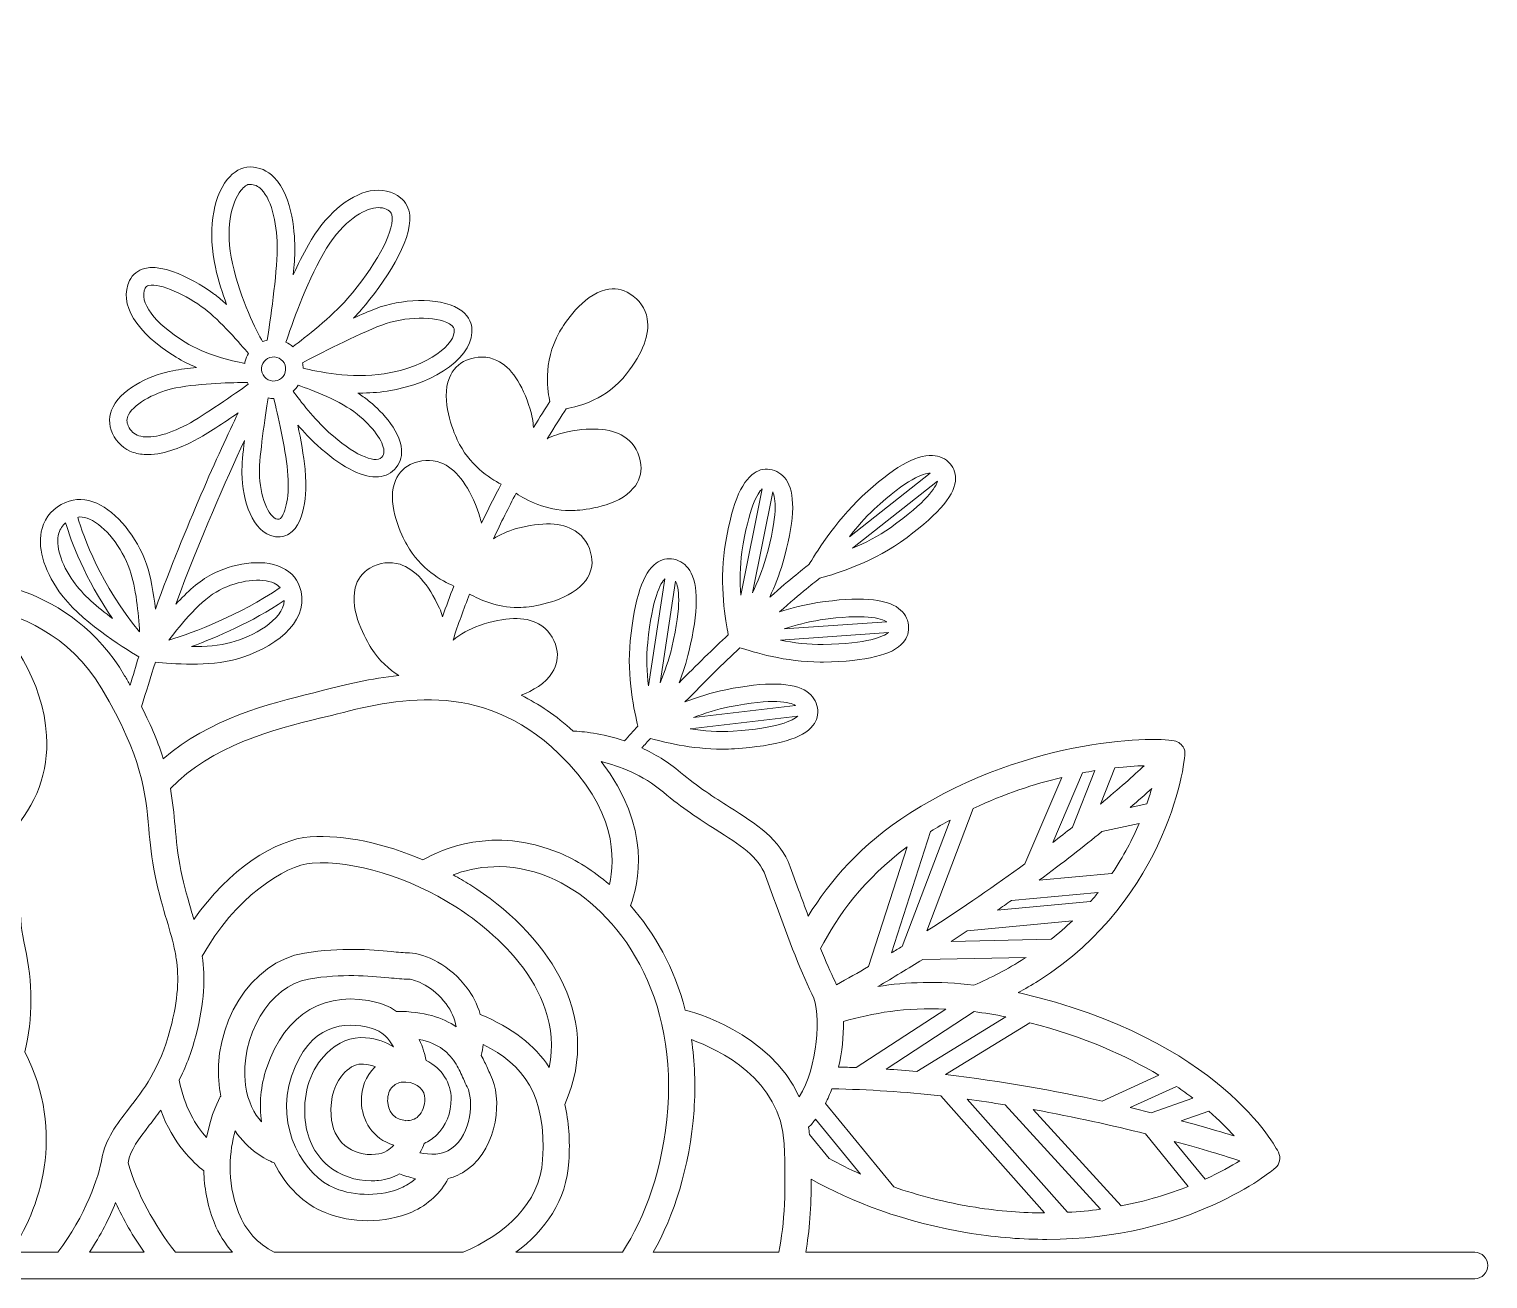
# Model space of a CAD drawing. Extents: x 11 to 289, y -262 to -38.
# Drawn here: x 170.8 to 288.5, y -139.3 to -38.4 of the extents above; entities that cross this region are included whole.
import ezdxf

# ---------------------------------------------------------------- set-up
doc = ezdxf.new("R2010")
doc.units = 0
doc.header["$MEASUREMENT"] = 0
doc.layers.add('Layer 1', color=7, linetype='Continuous', lineweight=0)

# ---------------------------------------------------------------- blocks, each defined once
blk = doc.blocks.new('Block_1')
at = {"layer": 'Layer 1'}
for points, knots in [([(287.47, -137.11), (287.47, -137.11), (233.49, -137.11), (233.49, -137.11), (233.79, -135.4), (233.94, -133.46), (233.94, -131.21), (237.15, -133.02), (241.39, -134.7), (246.84, -135.58), (249.01, -135.93), (251.04, -136.07), (252.95, -136.07), (264.46, -136.07), (271.06, -130.59), (271.38, -130.32), (271.76, -130), (271.87, -129.47), (271.65, -129.04), (271.46, -128.66), (266.93, -119.93), (250.75, -116.17), (250.71, -116.16), (250.68, -116.16), (250.64, -116.15), (251.18, -115.85), (251.73, -115.55), (252.27, -115.2), (262.85, -108.5), (264.27, -97.15), (264.07, -96.55), (263.96, -96.24), (263.68, -95.98), (263.37, -95.87), (262.19, -95.45), (251.64, -95.46), (241.88, -101.68), (237.97, -104.18), (235.4, -107.18), (233.69, -109.98), (233.43, -109.26), (233.17, -108.55), (232.91, -107.85), (232.91, -107.85), (232.23, -105.99), (232.23, -105.99), (231.41, -103.76), (229.52, -102.56), (227.33, -101.18), (226.12, -100.41), (224.75, -99.54), (223.38, -98.38), (222.35, -97.51), (221.29, -96.88), (220.26, -96.41), (220.49, -96.15), (220.72, -95.89), (220.95, -95.64), (221.89, -95.91), (224.27, -96.51), (226.76, -96.51), (227.09, -96.51), (227.41, -96.5), (227.74, -96.48), (231.2, -96.24), (233.28, -95.62), (234.07, -94.6), (234.4, -94.18), (234.53, -93.69), (234.44, -93.17), (234.34, -92.64), (234.05, -92.18), (233.58, -91.86), (232.46, -91.1), (230.32, -91.05), (227.03, -91.71), (225.89, -91.94), (224.75, -92.31), (223.74, -92.7), (225.35, -91.04), (226.84, -89.58), (228.18, -88.32), (229.21, -88.67), (231.93, -89.48), (234.65, -89.48), (234.75, -89.48), (234.84, -89.48), (234.93, -89.48), (238.41, -89.41), (240.51, -88.89), (241.35, -87.91), (241.7, -87.5), (241.85, -87.02), (241.78, -86.5), (241.72, -85.96), (241.44, -85.49), (240.99, -85.15), (239.91, -84.34), (237.77, -84.18), (234.45, -84.68), (233.4, -84.84), (232.33, -85.13), (231.36, -85.43), (233.12, -83.89), (234.28, -82.97), (234.63, -82.71), (235.35, -82.52), (238.6, -81.6), (241.15, -79.79), (243.98, -77.77), (245.43, -76.17), (245.57, -74.88), (245.63, -74.35), (245.48, -73.86), (245.14, -73.47), (244.78, -73.06), (244.29, -72.83), (243.72, -72.81), (242.35, -72.71), (240.51, -73.82), (238.05, -76.1), (235.88, -78.11), (234.13, -80.97), (233.77, -81.59), (233.42, -81.85), (232.28, -82.75), (230.59, -84.23), (230.98, -83.37), (231.36, -82.43), (231.63, -81.48), (232.56, -78.25), (232.68, -76.11), (232.01, -74.93), (231.73, -74.44), (231.31, -74.11), (230.78, -73.97), (230.27, -73.84), (229.77, -73.92), (229.33, -74.22), (228.24, -74.93), (227.46, -76.95), (226.94, -80.38), (226.51, -83.21), (227.02, -86.21), (227.23, -87.27), (226.02, -88.41), (224.69, -89.7), (223.26, -91.15), (223.57, -90.35), (223.86, -89.49), (224.06, -88.64), (224.83, -85.37), (224.85, -83.22), (224.12, -82.08), (223.82, -81.6), (223.38, -81.29), (222.85, -81.18), (222.34, -81.07), (221.84, -81.18), (221.41, -81.5), (220.36, -82.26), (219.68, -84.31), (219.32, -87.77), (219.03, -90.62), (219.68, -93.6), (219.94, -94.65), (219.58, -95.03), (219.22, -95.43), (218.86, -95.84), (217.01, -95.22), (215.44, -95.07), (214.71, -95.05), (213.33, -93.79), (211.93, -92.86), (210.52, -92.16), (211.45, -91.79), (212.46, -91.21), (213.03, -90.33), (213.42, -89.73), (213.53, -89.05), (213.37, -88.37), (213.16, -87.48), (212.65, -86.8), (211.92, -86.39), (210.81, -85.78), (209.21, -85.83), (207.16, -86.52), (206.31, -86.81), (205.61, -87.23), (205.02, -87.7), (205.43, -86.43), (205.88, -85.19), (206.36, -83.99), (207.17, -84.46), (208.56, -85.07), (210.26, -85.07), (210.55, -85.07), (210.85, -85.05), (211.16, -85.01), (211.95, -84.91), (214.58, -84.45), (215.73, -82.89), (216.16, -82.31), (216.32, -81.64), (216.2, -80.96), (216.04, -80.06), (215.58, -79.34), (214.87, -78.89), (213.8, -78.21), (212.21, -78.15), (210.12, -78.71), (209.42, -78.91), (208.82, -79.2), (208.28, -79.53), (208.89, -78.22), (209.51, -76.99), (210.11, -75.86), (210.96, -76.43), (212.49, -77.25), (214.46, -77.25), (214.59, -77.25), (214.73, -77.24), (214.87, -77.24), (215.65, -77.19), (218.32, -76.93), (219.57, -75.45), (220.04, -74.91), (220.25, -74.25), (220.18, -73.56), (220.08, -72.64), (219.68, -71.9), (219, -71.4), (217.98, -70.65), (216.39, -70.47), (214.27, -70.89), (213.66, -71.01), (213.12, -71.22), (212.62, -71.45), (213.23, -70.45), (213.76, -69.63), (214.16, -69.03), (215.19, -68.86), (217.44, -68.26), (219.02, -66.22), (220.35, -64.52), (220.91, -63.02), (220.69, -61.77), (220.55, -60.94), (220.07, -60.25), (219.29, -59.75), (218.71, -59.38), (218.03, -59.27), (217.33, -59.44), (215.45, -59.89), (214.01, -62.15), (213.62, -62.84), (212.19, -65.3), (212.69, -67.85), (212.84, -68.45), (212.48, -69), (212.03, -69.71), (211.51, -70.56), (211.47, -70.07), (211.4, -69.58), (211.24, -69.07), (210.61, -67.01), (209.71, -65.69), (208.56, -65.14), (207.8, -64.78), (206.96, -64.77), (206.11, -65.12), (205.46, -65.39), (204.98, -65.88), (204.72, -66.55), (204.01, -68.35), (205.03, -70.83), (205.36, -71.54), (206.3, -73.56), (207.95, -74.64), (208.9, -75.13), (208.38, -76.11), (207.84, -77.17), (207.31, -78.28), (207.23, -77.9), (207.12, -77.51), (206.97, -77.12), (206.19, -75.1), (205.2, -73.85), (204.02, -73.39), (203.24, -73.09), (202.39, -73.14), (201.57, -73.54), (200.94, -73.85), (200.5, -74.38), (200.28, -75.06), (199.7, -76.91), (200.9, -79.31), (201.28, -80), (202.37, -81.97), (204.11, -82.92), (205.09, -83.34), (204.77, -84.15), (204.46, -84.97), (204.17, -85.82), (204.09, -85.59), (204.03, -85.36), (203.92, -85.13), (203.02, -83.17), (201.95, -81.98), (200.74, -81.59), (199.94, -81.34), (199.1, -81.44), (198.3, -81.9), (197.7, -82.25), (197.29, -82.8), (197.12, -83.5), (196.65, -85.38), (198, -87.69), (198.42, -88.36), (199.06, -89.36), (199.87, -90.07), (200.64, -90.57), (198.38, -90.79), (196.34, -91.3), (194.68, -91.72), (194.68, -91.72), (193.77, -91.95), (193.77, -91.95), (190.19, -92.84), (185.3, -94.06), (181.63, -97.29), (181.25, -96.07), (180.7, -94.7), (179.88, -93.08), (180.24, -91.88), (180.6, -90.68), (180.99, -89.49), (181.64, -89.55), (182.74, -89.64), (183.94, -89.64), (185.14, -89.64), (186.44, -89.55), (187.47, -89.26), (190.51, -88.4), (193.32, -86.37), (192.75, -83.77), (192.56, -82.9), (192.02, -82.23), (191.18, -81.84), (189.53, -81.06), (187.15, -81.57), (185.52, -82.41), (184.54, -82.92), (183.53, -83.84), (182.64, -84.8), (184.6, -79.51), (186.7, -74.77), (188.18, -71.6), (188.06, -72.61), (187.97, -73.58), (187.98, -74.22), (188, -76.46), (188.83, -79.02), (190.6, -79.35), (190.71, -79.37), (190.81, -79.38), (190.92, -79.38), (191.33, -79.38), (191.72, -79.22), (192.04, -78.93), (193.34, -77.74), (193.15, -74.78), (193.07, -73.9), (192.96, -72.82), (192.73, -71.53), (192.49, -70.36), (192.97, -70.91), (193.5, -71.48), (194.05, -71.98), (195.91, -73.67), (197.54, -74.54), (198.79, -74.54), (199.38, -74.54), (199.88, -74.34), (200.28, -73.94), (200.7, -73.51), (200.9, -72.97), (200.86, -72.35), (200.77, -70.66), (198.95, -69), (198.17, -68.36), (197.92, -68.16), (197.63, -67.96), (197.32, -67.77), (197.37, -67.77), (197.42, -67.77), (197.48, -67.77), (198.19, -67.77), (198.94, -67.73), (199.69, -67.61), (203.75, -67), (206.82, -64.69), (206.53, -62.47), (206.48, -62.04), (206.24, -61.43), (205.46, -60.96), (203.81, -59.98), (200.76, -60.19), (198.76, -60.96), (198.22, -61.17), (197.61, -61.44), (196.98, -61.72), (197.19, -61.51), (197.39, -61.29), (197.58, -61.08), (199.51, -58.86), (201.71, -55.53), (201.52, -53.44), (201.47, -52.84), (201.21, -52.34), (200.78, -52), (200.12, -51.47), (199.27, -51.28), (198.33, -51.46), (196.55, -51.81), (194.68, -53.43), (193.34, -55.81), (192.9, -56.58), (192.49, -57.41), (192.12, -58.22), (192.19, -57.47), (192.24, -56.76), (192.25, -56.2), (192.25, -55.23), (192.15, -51.94), (190.56, -50.34), (190.02, -49.8), (189.39, -49.55), (188.63, -49.52), (187.95, -49.53), (187.31, -49.88), (186.79, -50.54), (185.58, -52.07), (185.21, -54.84), (185.84, -57.62), (186.09, -58.72), (186.41, -59.72), (186.74, -60.62), (186.42, -60.33), (186.11, -60.06), (185.83, -59.85), (185.69, -59.74), (182.24, -57.19), (180.14, -57.71), (179.58, -57.85), (179.15, -58.19), (178.91, -58.69), (178, -60.57), (179.41, -62.88), (182.66, -64.87), (183.19, -65.19), (183.74, -65.47), (184.3, -65.7), (183.66, -65.77), (183.01, -65.85), (182.4, -65.97), (180.91, -66.24), (178.41, -67.25), (177.57, -68.88), (177.21, -69.57), (177.2, -70.31), (177.52, -71.02), (177.87, -71.77), (178.46, -72.31), (179.21, -72.56), (179.58, -72.68), (179.97, -72.73), (180.37, -72.73), (181.8, -72.73), (183.32, -72.05), (184.21, -71.57), (185.19, -71.04), (186.53, -70.16), (187.67, -69.37), (186.14, -72.57), (183.43, -78.49), (180.99, -85.2), (180.85, -83.95), (180.63, -82.6), (180.27, -81.57), (179.48, -79.34), (177.87, -77.37), (176.26, -76.66), (175.39, -76.28), (174.52, -76.25), (173.74, -76.59), (172.78, -77), (172.12, -77.73), (171.85, -78.69), (171.44, -80.13), (171.93, -81.95), (173.23, -83.8), (174.84, -86.08), (178.34, -88.28), (179.65, -89.05), (179.4, -89.81), (179.19, -90.58), (178.95, -91.35), (178.81, -91.09), (178.67, -90.84), (178.51, -90.58), (174.14, -83.14), (166.23, -82.66), (164.22, -82.66), (163.56, -82.02), (162.87, -81.33), (162.17, -80.62), (159.77, -78.19), (157.29, -75.69), (154.91, -74.82), (152.74, -74.03), (150.18, -75.27), (147.22, -76.77), (145.78, -76.23), (141.24, -74.78), (137.08, -75.93), (136.05, -76.22), (135.01, -76.47), (133.97, -76.72), (133.36, -76.87), (132.75, -77.02), (132.13, -77.18), (131.91, -76.66), (131.67, -76.12), (131.47, -75.62), (131.61, -75.19), (132.05, -74.27), (132.49, -73.35), (133.65, -70.95), (135.23, -67.67), (135.76, -64.76), (136.57, -60.31), (134.95, -52.92), (134.88, -52.6), (134.82, -52.33), (134.6, -52.12), (134.33, -52.06), (134.05, -52), (133.77, -52.11), (133.6, -52.33), (133.45, -52.55), (129.78, -57.56), (128.95, -63.65), (128.73, -65.24), (128.7, -66.82), (128.77, -68.29), (127.88, -65.62), (127.36, -63.76), (127.21, -63.19), (127.55, -62.07), (129.16, -56.45), (128.42, -51.34), (127.77, -46.9), (125.13, -42.17), (123.86, -39.9), (123.61, -39.46), (123.36, -39.01), (123.32, -38.91), (123.23, -38.61), (122.95, -38.4), (122.64, -38.4), (122.64, -38.4), (122.64, -38.4), (122.64, -38.4), (122.32, -38.4), (122.05, -38.61), (121.95, -38.91), (121.82, -39.32), (118.85, -49.04), (120.23, -54.81), (121.46, -59.97), (124.92, -62.9), (125.84, -63.6), (126.06, -64.42), (126.85, -67.24), (128.23, -71.11), (127.49, -69.94), (126.81, -68.92), (126.31, -68.31), (124.91, -66.57), (120.78, -64.22), (117.77, -62.51), (116.61, -61.85), (115.61, -61.28), (115.29, -61.03), (114.86, -60.7), (114.39, -60.82), (114.14, -61.1), (113.03, -62.42), (118.56, -72.89), (121.33, -75.45), (122.93, -76.93), (125.1, -78), (127.08, -78.74), (125.58, -79.32), (124.07, -80.04), (122.54, -81), (117.22, -84.32), (113.42, -90.9), (112.08, -96.03), (112, -95.96), (111.92, -95.88), (111.82, -95.79), (111.08, -94.57), (110.32, -93.25), (109.57, -91.89), (110.26, -90.95), (111.7, -88.74), (112.07, -86.29), (112.46, -83.74), (112.11, -81.48), (111.18, -80.53), (110.79, -80.14), (110.3, -79.96), (109.79, -80.03), (108.28, -80.24), (107.35, -81.88), (107.03, -84.92), (106.97, -85.45), (106.97, -86.09), (107, -86.76), (106.37, -85.29), (105.82, -83.79), (105.36, -82.31), (106.13, -81.6), (107.75, -79.98), (108.81, -78.19), (109.55, -76.92), (110.24, -74.2), (109.65, -72.65), (109.37, -71.89), (108.87, -71.59), (108.5, -71.47), (106.04, -70.65), (104.78, -73.81), (104.24, -75.16), (104.09, -75.56), (103.96, -76.01), (103.86, -76.5), (103.46, -74.61), (103.24, -73.13), (103.13, -72.4), (103.86, -71.86), (105.25, -70.69), (106.18, -68.98), (106.59, -68.21), (108.56, -64.34), (106.56, -63.15), (106.02, -62.83), (105.38, -62.78), (104.77, -63.01), (103.74, -63.4), (102.85, -64.54), (102.34, -66.14), (102.18, -66.64), (102.03, -67.22), (101.91, -67.81), (101.56, -66.94), (101.12, -66.08), (100.58, -65.39), (99.27, -63.71), (96.88, -61.91), (95.16, -61.81), (94.36, -61.74), (93.87, -62.08), (93.61, -62.36), (93.2, -62.78), (93, -63.35), (93.02, -64.01), (93.09, -65.72), (94.65, -67.66), (96.07, -68.9), (97.82, -70.42), (100.39, -71.96), (101.36, -72.53), (101.44, -73.07), (101.58, -74.08), (101.83, -75.4), (101.35, -74.81), (100.85, -74.24), (100.35, -73.76), (98.83, -72.33), (96.86, -71.42), (95.43, -71.52), (94.61, -71.58), (94.15, -71.95), (93.91, -72.25), (93.69, -72.52), (93.46, -73.01), (93.6, -73.76), (93.89, -75.31), (95.69, -77.35), (97.87, -78.62), (99.58, -79.61), (101.88, -80.15), (102.95, -80.36), (103.12, -80.99), (103.31, -81.65), (103.51, -82.31), (103.51, -82.31), (103.51, -82.31), (103.51, -82.32), (103.67, -82.86), (103.85, -83.42), (104.04, -83.98), (103.54, -83.59), (102.99, -83.18), (102.37, -82.76), (100.58, -81.57), (98.75, -81.12), (97.37, -81.53), (96.68, -81.75), (96.17, -82.16), (95.94, -82.7), (95.8, -83.03), (95.71, -83.58), (96.06, -84.32), (96.53, -85.3), (97.85, -86.59), (100.14, -87.26), (102.27, -87.88), (104.57, -87.99), (105.63, -88.01), (105.71, -88.19), (105.79, -88.38), (105.88, -88.57), (106.18, -89.22), (106.51, -89.87), (106.85, -90.51), (106.02, -89.78), (105.16, -89.14), (104.33, -88.74), (102.43, -87.83), (99.25, -88.05), (95.94, -88.59), (95.23, -85.36), (93.61, -81.36), (90.02, -77.61), (82.85, -70.11), (73.66, -67.88), (72.52, -67.99), (72.2, -68.02), (71.87, -68.21), (71.69, -68.48), (71.37, -68.99), (70.03, -79.04), (77.99, -87.29), (79.22, -88.56), (80.49, -89.63), (81.76, -90.55), (80.95, -90.66), (80.13, -90.78), (79.3, -90.92), (75.59, -91.56), (73, -94.72), (71.92, -97.24), (71.86, -97.38), (71.81, -97.51), (71.76, -97.64), (69, -98.34), (66.28, -99.51), (64.18, -101.78), (63.16, -102.88), (62.54, -104.06), (62.14, -105.27), (61.87, -104.95), (61.61, -104.64), (61.32, -104.33), (54.14, -96.84), (44.95, -94.61), (43.81, -94.71), (43.49, -94.74), (43.16, -94.93), (42.98, -95.21), (42.66, -95.71), (41.33, -105.76), (49.28, -114.01), (49.75, -114.5), (50.22, -114.94), (50.69, -115.37), (50.44, -115.39), (50.2, -115.41), (49.95, -115.44), (33.45, -117.34), (27.96, -125.51), (27.73, -125.86), (27.47, -126.27), (27.51, -126.81), (27.85, -127.17), (28.17, -127.51), (35.55, -135.2), (49.77, -135.2), (50.38, -135.2), (51.01, -135.19), (51.64, -135.16), (55.48, -134.98), (58.77, -134.35), (61.56, -133.5), (61.57, -134.61), (61.71, -135.84), (62.08, -137.11), (62.08, -137.11), (11.85, -137.11), (11.85, -137.11), (11.26, -137.11), (10.78, -137.59), (10.78, -138.17), (10.78, -138.76), (11.26, -139.24), (11.85, -139.24), (11.85, -139.24), (116.4, -139.24), (116.4, -139.24), (116.41, -139.24), (116.42, -139.25), (116.43, -139.25), (116.43, -139.25), (116.44, -139.24), (116.44, -139.24), (116.44, -139.24), (287.49, -139.24), (287.49, -139.24), (288.07, -139.24), (288.55, -138.76), (288.55, -138.17), (288.55, -137.59), (288.07, -137.11), (287.49, -137.11), (287.49, -137.11), (287.49, -137.11), (287.49, -137.11), (287.49, -137.11), (287.47, -137.11), (287.47, -137.11)], [0, 0, 0, 0, 1, 1, 1, 2, 2, 2, 3, 3, 3, 4, 4, 4, 5, 5, 5, 6, 6, 6, 7, 7, 7, 8, 8, 8, 9, 9, 9, 10, 10, 10, 11, 11, 11, 12, 12, 12, 13, 13, 13, 14, 14, 14, 15, 15, 15, 16, 16, 16, 17, 17, 17, 18, 18, 18, 19, 19, 19, 20, 20, 20, 21, 21, 21, 22, 22, 22, 23, 23, 23, 24, 24, 24, 25, 25, 25, 26, 26, 26, 27, 27, 27, 28, 28, 28, 29, 29, 29, 30, 30, 30, 31, 31, 31, 32, 32, 32, 33, 33, 33, 34, 34, 34, 35, 35, 35, 36, 36, 36, 37, 37, 37, 38, 38, 38, 39, 39, 39, 40, 40, 40, 41, 41, 41, 42, 42, 42, 43, 43, 43, 44, 44, 44, 45, 45, 45, 46, 46, 46, 47, 47, 47, 48, 48, 48, 49, 49, 49, 50, 50, 50, 51, 51, 51, 52, 52, 52, 53, 53, 53, 54, 54, 54, 55, 55, 55, 56, 56, 56, 57, 57, 57, 58, 58, 58, 59, 59, 59, 60, 60, 60, 61, 61, 61, 62, 62, 62, 63, 63, 63, 64, 64, 64, 65, 65, 65, 66, 66, 66, 67, 67, 67, 68, 68, 68, 69, 69, 69, 70, 70, 70, 71, 71, 71, 72, 72, 72, 73, 73, 73, 74, 74, 74, 75, 75, 75, 76, 76, 76, 77, 77, 77, 78, 78, 78, 79, 79, 79, 80, 80, 80, 81, 81, 81, 82, 82, 82, 83, 83, 83, 84, 84, 84, 85, 85, 85, 86, 86, 86, 87, 87, 87, 88, 88, 88, 89, 89, 89, 90, 90, 90, 91, 91, 91, 92, 92, 92, 93, 93, 93, 94, 94, 94, 95, 95, 95, 96, 96, 96, 97, 97, 97, 98, 98, 98, 99, 99, 99, 100, 100, 100, 101, 101, 101, 102, 102, 102, 103, 103, 103, 104, 104, 104, 105, 105, 105, 106, 106, 106, 107, 107, 107, 108, 108, 108, 109, 109, 109, 110, 110, 110, 111, 111, 111, 112, 112, 112, 113, 113, 113, 114, 114, 114, 115, 115, 115, 116, 116, 116, 117, 117, 117, 118, 118, 118, 119, 119, 119, 120, 120, 120, 121, 121, 121, 122, 122, 122, 123, 123, 123, 124, 124, 124, 125, 125, 125, 126, 126, 126, 127, 127, 127, 128, 128, 128, 129, 129, 129, 130, 130, 130, 131, 131, 131, 132, 132, 132, 133, 133, 133, 134, 134, 134, 135, 135, 135, 136, 136, 136, 137, 137, 137, 138, 138, 138, 139, 139, 139, 140, 140, 140, 141, 141, 141, 142, 142, 142, 143, 143, 143, 144, 144, 144, 145, 145, 145, 146, 146, 146, 147, 147, 147, 148, 148, 148, 149, 149, 149, 150, 150, 150, 151, 151, 151, 152, 152, 152, 153, 153, 153, 154, 154, 154, 155, 155, 155, 156, 156, 156, 157, 157, 157, 158, 158, 158, 159, 159, 159, 160, 160, 160, 161, 161, 161, 162, 162, 162, 163, 163, 163, 164, 164, 164, 165, 165, 165, 166, 166, 166, 167, 167, 167, 168, 168, 168, 169, 169, 169, 170, 170, 170, 171, 171, 171, 172, 172, 172, 173, 173, 173, 174, 174, 174, 175, 175, 175, 176, 176, 176, 177, 177, 177, 178, 178, 178, 179, 179, 179, 180, 180, 180, 181, 181, 181, 182, 182, 182, 183, 183, 183, 184, 184, 184, 185, 185, 185, 186, 186, 186, 187, 187, 187, 188, 188, 188, 189, 189, 189, 190, 190, 190, 191, 191, 191, 192, 192, 192, 193, 193, 193, 194, 194, 194, 195, 195, 195, 196, 196, 196, 197, 197, 197, 198, 198, 198, 199, 199, 199, 200, 200, 200, 201, 201, 201, 202, 202, 202, 203, 203, 203, 204, 204, 204, 205, 205, 205, 206, 206, 206, 207, 207, 207, 208, 208, 208, 209, 209, 209, 210, 210, 210, 211, 211, 211, 212, 212, 212, 213, 213, 213, 214, 214, 214, 215, 215, 215, 216, 216, 216, 217, 217, 217, 218, 218, 218, 219, 219, 219, 220, 220, 220, 221, 221, 221, 222, 222, 222, 223, 223, 223, 224, 224, 224, 225, 225, 225, 226, 226, 226, 227, 227, 227, 228, 228, 228, 229, 229, 229, 230, 230, 230, 231, 231, 231, 232, 232, 232, 233, 233, 233, 234, 234, 234, 235, 235, 235, 236, 236, 236, 237, 237, 237, 238, 238, 238, 239, 239, 239, 240, 240, 240, 241, 241, 241, 242, 242, 242, 243, 243, 243, 244, 244, 244, 245, 245, 245, 246, 246, 246, 247, 247, 247, 248, 248, 248, 249, 249, 249, 250, 250, 250, 251, 251, 251, 252, 252, 252, 253, 253, 253, 254, 254, 254, 255, 255, 255, 256, 256, 256, 257, 257, 257, 258, 258, 258, 259, 259, 259, 260, 260, 260, 261, 261, 261, 262, 262, 262, 263, 263, 263, 264, 264, 264, 265, 265, 265, 266, 266, 266, 267, 267, 267, 268, 268, 268, 269, 269, 269, 270, 270, 270, 271, 271, 271, 272, 272, 272, 273, 273, 273, 274, 274, 274, 275, 275, 275, 276, 276, 276, 277, 277, 277, 278, 278, 278, 279, 279, 279, 280, 280, 280, 281, 281, 281, 281]), ([(187.89, -51.42), (188.14, -51.1), (188.41, -50.89), (188.63, -50.93), (188.98, -50.93), (189.27, -51.06), (189.55, -51.34), (190.45, -52.24), (190.84, -54.42), (190.82, -56.18), (190.81, -58.14), (190.24, -62.08), (190.02, -63.5), (189.89, -63.53), (189.77, -63.57), (189.65, -63.62), (189.15, -62.73), (187.9, -60.34), (187.21, -57.3), (186.6, -54.6), (187.11, -52.4), (187.89, -51.42), (187.89, -51.42), (187.89, -51.42), (187.89, -51.42), (187.89, -51.42), (187.89, -51.42), (187.89, -51.42)], [0, 0, 0, 0, 1, 1, 1, 2, 2, 2, 3, 3, 3, 4, 4, 4, 5, 5, 5, 6, 6, 6, 7, 7, 7, 8, 8, 8, 9, 9, 9, 9]), ([(194.56, -56.5), (195.91, -54.12), (197.53, -53.05), (198.59, -52.85), (199.12, -52.74), (199.56, -52.83), (199.9, -53.1), (199.97, -53.16), (200.08, -53.28), (200.1, -53.57), (200.22, -54.86), (198.7, -57.62), (196.5, -60.15), (195.21, -61.63), (193.07, -63.3), (192.09, -64.03), (191.93, -63.88), (191.74, -63.76), (191.53, -63.66), (191.99, -62.28), (193.11, -59.07), (194.56, -56.5), (194.56, -56.5), (194.56, -56.5), (194.56, -56.5), (194.56, -56.5), (194.56, -56.5), (194.56, -56.5)], [0, 0, 0, 0, 1, 1, 1, 2, 2, 2, 3, 3, 3, 4, 4, 4, 5, 5, 5, 6, 6, 6, 7, 7, 7, 8, 8, 8, 9, 9, 9, 9]), ([(183.39, -63.66), (180.9, -62.13), (179.63, -60.42), (180.17, -59.3), (180.22, -59.2), (180.29, -59.12), (180.47, -59.08), (181.38, -58.86), (183.52, -59.89), (184.98, -60.98), (186.16, -61.86), (187.91, -63.87), (188.51, -64.57), (188.39, -64.76), (188.29, -64.97), (188.23, -65.19), (188.23, -65.19), (188.23, -65.19), (188.23, -65.19), (188.21, -65.26), (188.21, -65.32), (188.2, -65.38), (187.1, -65.17), (185.04, -64.67), (183.39, -63.66), (183.39, -63.66), (183.39, -63.66), (183.39, -63.66), (183.39, -63.66), (183.39, -63.66), (183.39, -63.66)], [0, 0, 0, 0, 1, 1, 1, 2, 2, 2, 3, 3, 3, 4, 4, 4, 5, 5, 5, 6, 6, 6, 7, 7, 7, 8, 8, 8, 9, 9, 9, 10, 10, 10, 10]), ([(199.27, -62.28), (201.09, -61.58), (203.64, -61.53), (204.73, -62.18), (205.09, -62.39), (205.11, -62.58), (205.12, -62.65), (205.26, -63.73), (203.13, -65.66), (199.47, -66.21), (196.76, -66.62), (194.03, -66.04), (192.91, -65.75), (192.91, -65.6), (192.89, -65.46), (192.86, -65.32), (194.1, -64.68), (197.23, -63.07), (199.27, -62.28), (199.27, -62.28), (199.27, -62.28), (199.27, -62.28), (199.27, -62.28), (199.27, -62.28), (199.27, -62.28)], [0, 0, 0, 0, 1, 1, 1, 2, 2, 2, 3, 3, 3, 4, 4, 4, 5, 5, 5, 6, 6, 6, 7, 7, 7, 8, 8, 8, 8]), ([(191.38, -65.34), (191.51, -65.57), (191.54, -65.83), (191.47, -66.08), (191.4, -66.33), (191.24, -66.54), (191.02, -66.67), (190.79, -66.8), (190.53, -66.84), (190.28, -66.76), (189.76, -66.62), (189.45, -66.09), (189.59, -65.57), (189.74, -65.05), (190.27, -64.74), (190.79, -64.89), (191.04, -64.95), (191.25, -65.12), (191.38, -65.34), (191.38, -65.34), (191.38, -65.34), (191.38, -65.34), (191.38, -65.34), (191.38, -65.34), (191.38, -65.34)], [0, 0, 0, 0, 1, 1, 1, 2, 2, 2, 3, 3, 3, 4, 4, 4, 5, 5, 5, 6, 6, 6, 7, 7, 7, 8, 8, 8, 8]), ([(183.53, -70.32), (181.96, -71.16), (180.51, -71.5), (179.65, -71.21), (179.26, -71.08), (178.99, -70.83), (178.8, -70.42), (178.66, -70.11), (178.66, -69.83), (178.82, -69.52), (179.33, -68.53), (181.21, -67.63), (182.65, -67.35), (184.72, -66.97), (187.29, -66.92), (188.37, -66.92), (188.39, -66.92), (188.4, -66.92), (188.42, -66.92), (188.44, -66.96), (188.46, -67.01), (188.49, -67.05), (187.37, -67.85), (184.99, -69.53), (183.53, -70.32), (183.53, -70.32), (183.53, -70.32), (183.53, -70.32), (183.53, -70.32), (183.53, -70.32), (183.53, -70.32)], [0, 0, 0, 0, 1, 1, 1, 2, 2, 2, 3, 3, 3, 4, 4, 4, 5, 5, 5, 6, 6, 6, 7, 7, 7, 8, 8, 8, 9, 9, 9, 10, 10, 10, 10]), ([(191.08, -77.88), (191, -77.96), (190.94, -77.97), (190.86, -77.95), (190.1, -77.81), (189.41, -76.06), (189.39, -74.2), (189.38, -72.84), (189.85, -69.69), (190.09, -68.16), (190.24, -68.19), (190.39, -68.22), (190.54, -68.22), (190.55, -68.22), (190.55, -68.21), (190.56, -68.21), (190.85, -69.43), (191.46, -72.13), (191.66, -74.04), (191.85, -76.04), (191.52, -77.48), (191.08, -77.88), (191.08, -77.88), (191.08, -77.88), (191.08, -77.88)], [0, 0, 0, 0, 1, 1, 1, 2, 2, 2, 3, 3, 3, 4, 4, 4, 5, 5, 5, 6, 6, 6, 7, 7, 7, 8, 8, 8, 8]), ([(199.44, -72.43), (199.46, -72.65), (199.4, -72.81), (199.26, -72.95), (198.7, -73.52), (196.91, -72.67), (195, -70.94), (193.8, -69.84), (192.69, -68.42), (192.11, -67.62), (192.27, -67.48), (192.4, -67.32), (192.52, -67.14), (193.62, -67.52), (196.01, -68.43), (197.27, -69.46), (198.55, -70.5), (199.4, -71.67), (199.44, -72.43), (199.44, -72.43), (199.44, -72.43), (199.44, -72.43), (199.44, -72.43), (199.44, -72.43), (199.44, -72.43)], [0, 0, 0, 0, 1, 1, 1, 2, 2, 2, 3, 3, 3, 4, 4, 4, 5, 5, 5, 6, 6, 6, 7, 7, 7, 8, 8, 8, 8]), ([(239.01, -77.14), (241.7, -74.65), (243, -74.26), (243.53, -74.22), (243.53, -74.22), (237.01, -79.36), (237.01, -79.36), (237.61, -78.6), (238.28, -77.81), (239.01, -77.14)], [0, 0, 0, 0, 1, 1, 1, 2, 2, 2, 3, 3, 3, 3]), ([(244.13, -74.88), (243.98, -75.37), (243.3, -76.52), (240.32, -78.64), (239.36, -79.32), (238.26, -79.87), (237.26, -80.29), (237.26, -80.29), (244.13, -74.87), (244.13, -74.87), (244.13, -74.87), (244.13, -74.88), (244.13, -74.88)], [0, 0, 0, 0, 1, 1, 1, 2, 2, 2, 3, 3, 3, 4, 4, 4, 4]), ([(228.34, -80.59), (228.89, -76.98), (229.6, -75.85), (229.98, -75.5), (229.98, -75.5), (228.24, -84.08), (228.24, -84.08), (228.17, -82.99), (228.16, -81.77), (228.34, -80.59), (228.34, -80.59), (228.34, -80.59), (228.34, -80.59), (228.34, -80.59), (228.34, -80.59), (228.34, -80.59)], [0, 0, 0, 0, 1, 1, 1, 2, 2, 2, 3, 3, 3, 4, 4, 4, 5, 5, 5, 5]), ([(230.83, -75.75), (231.04, -76.22), (231.28, -77.57), (230.27, -81.09), (230, -82.04), (229.6, -83), (229.19, -83.88), (229.19, -83.88), (230.83, -75.75), (230.83, -75.75)], [0, 0, 0, 0, 1, 1, 1, 2, 2, 2, 3, 3, 3, 3]), ([(174.38, -82.98), (173.34, -81.51), (172.91, -80.08), (173.2, -79.07), (173.3, -78.73), (173.48, -78.46), (173.74, -78.24), (174.18, -79.69), (175.29, -82.74), (177.54, -85.96), (176.35, -85.08), (175.11, -84.03), (174.38, -82.98), (174.38, -82.98), (174.38, -82.98), (174.38, -82.98), (174.38, -82.98), (174.38, -82.98), (174.38, -82.98)], [0, 0, 0, 0, 1, 1, 1, 2, 2, 2, 3, 3, 3, 4, 4, 4, 5, 5, 5, 6, 6, 6, 6]), ([(174.72, -77.8), (174.77, -77.79), (174.82, -77.77), (174.87, -77.77), (175.13, -77.77), (175.4, -77.83), (175.68, -77.95), (176.94, -78.5), (178.27, -80.19), (178.93, -82.04), (179.42, -83.43), (179.63, -85.57), (179.72, -87.05), (176.6, -83.3), (175.18, -79.34), (174.72, -77.8), (174.72, -77.8), (174.72, -77.8), (174.72, -77.8)], [0, 0, 0, 0, 1, 1, 1, 2, 2, 2, 3, 3, 3, 4, 4, 4, 5, 5, 5, 6, 6, 6, 6]), ([(186.17, -83.67), (187.7, -82.87), (189.56, -82.64), (190.58, -83.12), (190.77, -83.21), (190.92, -83.33), (191.05, -83.47), (187.78, -85.71), (184.14, -87.06), (182.07, -87.72), (183.08, -86.37), (184.7, -84.42), (186.17, -83.67), (186.17, -83.67), (186.17, -83.67), (186.17, -83.67), (186.17, -83.67), (186.17, -83.67), (186.17, -83.67)], [0, 0, 0, 0, 1, 1, 1, 2, 2, 2, 3, 3, 3, 4, 4, 4, 5, 5, 5, 6, 6, 6, 6]), ([(220.73, -87.91), (221.1, -84.28), (221.76, -83.12), (222.12, -82.75), (222.12, -82.75), (220.8, -91.4), (220.8, -91.4), (220.67, -90.32), (220.6, -89.1), (220.73, -87.91)], [0, 0, 0, 0, 1, 1, 1, 2, 2, 2, 3, 3, 3, 3]), ([(222.98, -82.95), (223.22, -83.42), (223.52, -84.75), (222.68, -88.31), (222.45, -89.28), (222.1, -90.26), (221.73, -91.15), (221.73, -91.15), (222.98, -82.95), (222.98, -82.95), (222.98, -82.95), (222.98, -82.95), (222.98, -82.95)], [0, 0, 0, 0, 1, 1, 1, 2, 2, 2, 3, 3, 3, 4, 4, 4, 4]), ([(191.39, -84.52), (191.3, -86.12), (188.86, -87.4), (187.09, -87.9), (186.19, -88.15), (185.01, -88.23), (183.9, -88.22), (185.99, -87.47), (188.76, -86.27), (191.39, -84.52), (191.39, -84.52), (191.39, -84.52), (191.39, -84.52), (191.39, -84.52), (191.39, -84.52), (191.39, -84.52)], [0, 0, 0, 0, 1, 1, 1, 2, 2, 2, 3, 3, 3, 4, 4, 4, 5, 5, 5, 5]), ([(176.68, -91.65), (179.94, -97.2), (180.19, -99.97), (180.46, -102.92), (180.57, -104.09), (180.68, -105.3), (180.97, -106.72), (181.26, -108.12), (181.6, -109.29), (181.91, -110.32), (182.18, -111.21), (182.41, -112.03), (182.58, -112.87), (182.62, -113.11), (182.65, -113.24), (182.67, -113.4), (182.9, -114.94), (182.85, -116.63), (182.19, -119.11), (181.34, -122.32), (180, -124.04), (178.82, -125.56), (177.86, -126.79), (176.96, -127.95), (176.67, -129.58), (176.44, -130.93), (175.35, -134.21), (173.11, -137.11), (173.11, -137.11), (169.28, -137.11), (169.28, -137.11), (171.63, -133.79), (173.84, -127.5), (170.44, -120.94), (171.16, -118.27), (171.06, -115.23), (170.47, -112.53), (170.17, -111.17), (170.11, -110.21), (170.03, -109), (169.94, -107.64), (169.83, -105.97), (169.32, -103.24), (171.38, -101.03), (172.39, -98.34), (172.21, -95.41), (171.95, -90.99), (169.19, -87.08), (167.01, -85.07), (169.88, -85.62), (174.05, -87.19), (176.67, -91.64), (176.67, -91.64), (176.67, -91.64), (176.67, -91.64), (176.67, -91.64), (176.68, -91.65), (176.68, -91.65)], [0, 0, 0, 0, 1, 1, 1, 2, 2, 2, 3, 3, 3, 4, 4, 4, 5, 5, 5, 6, 6, 6, 7, 7, 7, 8, 8, 8, 9, 9, 9, 10, 10, 10, 11, 11, 11, 12, 12, 12, 13, 13, 13, 14, 14, 14, 15, 15, 15, 16, 16, 16, 17, 17, 17, 18, 18, 18, 19, 19, 19, 19]), ([(234.66, -86.08), (238.28, -85.54), (239.58, -85.95), (240.03, -86.22), (240.03, -86.22), (231.75, -86.8), (231.75, -86.8), (232.68, -86.5), (233.68, -86.23), (234.66, -86.08), (234.66, -86.08), (234.66, -86.08), (234.66, -86.08), (234.66, -86.08), (234.66, -86.08), (234.66, -86.08)], [0, 0, 0, 0, 1, 1, 1, 2, 2, 2, 3, 3, 3, 4, 4, 4, 5, 5, 5, 5]), ([(240.16, -87.09), (239.77, -87.42), (238.55, -87.99), (234.9, -88.06), (233.72, -88.08), (232.51, -87.92), (231.44, -87.71), (231.44, -87.71), (240.16, -87.09), (240.16, -87.09), (240.16, -87.09), (240.16, -87.09), (240.16, -87.09)], [0, 0, 0, 0, 1, 1, 1, 2, 2, 2, 3, 3, 3, 4, 4, 4, 4]), ([(194.36, -93.99), (194.36, -93.99), (195.2, -93.78), (195.2, -93.78), (200.25, -92.49), (207.16, -90.74), (213.57, -96.88), (218.23, -101.35), (218.12, -105.4), (217.64, -107.44), (216.35, -106.32), (214.97, -105.45), (213.6, -104.88), (208.25, -102.66), (204.03, -104.61), (202.59, -105.45), (199.45, -104.09), (196.24, -103.41), (193.49, -103.58), (190.74, -103.77), (186.89, -106.22), (184.1, -110.25), (184.05, -110.07), (184, -109.89), (183.94, -109.71), (183.64, -108.68), (183.32, -107.61), (183.05, -106.3), (182.79, -105), (182.68, -103.84), (182.58, -102.72), (182.48, -101.72), (182.39, -100.74), (182.21, -99.69), (185.51, -96.2), (190.46, -94.95), (194.35, -93.99), (194.35, -93.99), (194.35, -93.99), (194.35, -93.99), (194.35, -93.99), (194.36, -93.99), (194.36, -93.99)], [0, 0, 0, 0, 1, 1, 1, 2, 2, 2, 3, 3, 3, 4, 4, 4, 5, 5, 5, 6, 6, 6, 7, 7, 7, 8, 8, 8, 9, 9, 9, 10, 10, 10, 11, 11, 11, 12, 12, 12, 13, 13, 13, 14, 14, 14, 14]), ([(227.3, -93.1), (230.9, -92.37), (232.21, -92.72), (232.67, -92.97), (232.67, -92.97), (224.43, -93.95), (224.43, -93.95), (225.34, -93.61), (226.33, -93.29), (227.3, -93.1), (227.3, -93.1), (227.3, -93.1), (227.3, -93.1)], [0, 0, 0, 0, 1, 1, 1, 2, 2, 2, 3, 3, 3, 4, 4, 4, 4]), ([(232.85, -93.84), (232.46, -94.19), (231.28, -94.81), (227.64, -95.06), (226.45, -95.14), (225.23, -95.04), (224.15, -94.87), (224.15, -94.87), (232.85, -93.84), (232.85, -93.84), (232.85, -93.84), (232.85, -93.84), (232.85, -93.84), (232.85, -93.84), (232.85, -93.84), (232.85, -93.84)], [0, 0, 0, 0, 1, 1, 1, 2, 2, 2, 3, 3, 3, 4, 4, 4, 5, 5, 5, 5]), ([(222, -99.99), (223.49, -101.25), (224.92, -102.16), (226.19, -102.97), (228.21, -104.25), (229.66, -105.17), (230.24, -106.73), (230.24, -106.73), (230.92, -108.58), (230.92, -108.58), (231.88, -111.22), (232.97, -114.22), (233.99, -116.26), (234.81, -117.9), (234.43, -122.19), (232.97, -124.56), (230.57, -119.32), (224.15, -117.65), (223.76, -117.56), (222.87, -114.16), (221.27, -111.31), (219.34, -109.13), (219.99, -107.43), (221.11, -102.79), (216.98, -97.51), (218.44, -97.85), (220.3, -98.56), (222, -99.99), (222, -99.99), (222, -99.99), (222, -99.99), (222, -99.99), (222, -99.99), (222, -99.99)], [0, 0, 0, 0, 1, 1, 1, 2, 2, 2, 3, 3, 3, 4, 4, 4, 5, 5, 5, 6, 6, 6, 7, 7, 7, 8, 8, 8, 9, 9, 9, 10, 10, 10, 11, 11, 11, 11]), ([(254.15, -98.79), (254.15, -98.79), (251.17, -105.75), (251.17, -105.75), (248.87, -107.45), (246.23, -109.28), (243.27, -111.17), (243.27, -111.17), (247.01, -101.29), (247.01, -101.29), (249.52, -100.11), (251.96, -99.31), (254.15, -98.79), (254.15, -98.79), (254.15, -98.79), (254.15, -98.79), (254.15, -98.79), (254.15, -98.79), (254.15, -98.79)], [0, 0, 0, 0, 1, 1, 1, 2, 2, 2, 3, 3, 3, 4, 4, 4, 5, 5, 5, 6, 6, 6, 6]), ([(256.83, -98.24), (256.83, -98.24), (255.01, -102.8), (255.01, -102.8), (254.51, -103.2), (253.99, -103.61), (253.44, -104.03), (253.44, -104.03), (255.84, -98.42), (255.84, -98.42), (256.18, -98.36), (256.51, -98.3), (256.83, -98.24), (256.83, -98.24), (256.83, -98.24), (256.83, -98.24)], [0, 0, 0, 0, 1, 1, 1, 2, 2, 2, 3, 3, 3, 4, 4, 4, 5, 5, 5, 5]), ([(258.44, -98.02), (259.35, -97.92), (260.15, -97.86), (260.81, -97.84), (259.96, -98.63), (258.78, -99.68), (257.27, -100.95), (257.27, -100.95), (258.44, -98.02), (258.44, -98.02), (258.44, -98.02), (258.44, -98.02), (258.44, -98.02), (258.44, -98.02), (258.44, -98.02), (258.44, -98.02)], [0, 0, 0, 0, 1, 1, 1, 2, 2, 2, 3, 3, 3, 4, 4, 4, 5, 5, 5, 5]), ([(261.02, -100.93), (261.02, -100.93), (259.69, -101.21), (259.69, -101.21), (260.33, -100.65), (260.92, -100.13), (261.42, -99.68), (261.31, -100.07), (261.17, -100.48), (261.02, -100.93), (261.02, -100.93), (261.02, -100.93), (261.02, -100.93), (261.02, -100.93), (261.02, -100.93), (261.02, -100.93)], [0, 0, 0, 0, 1, 1, 1, 2, 2, 2, 3, 3, 3, 4, 4, 4, 5, 5, 5, 5]), ([(243.57, -103.14), (244.09, -102.82), (244.61, -102.52), (245.14, -102.24), (245.14, -102.24), (241.28, -112.42), (241.28, -112.42), (241, -112.6), (240.69, -112.77), (240.4, -112.95), (240.4, -112.95), (243.57, -103.14), (243.57, -103.14), (243.57, -103.14), (243.57, -103.14), (243.57, -103.14), (243.57, -103.14), (243.57, -103.14), (243.57, -103.14)], [0, 0, 0, 0, 1, 1, 1, 2, 2, 2, 3, 3, 3, 4, 4, 4, 5, 5, 5, 6, 6, 6, 6]), ([(258.2, -106.55), (258.2, -106.55), (252.33, -107.09), (252.33, -107.09), (254.25, -105.67), (255.95, -104.34), (257.39, -103.16), (257.39, -103.16), (260.41, -102.5), (260.41, -102.5), (259.87, -103.76), (259.15, -105.14), (258.2, -106.55), (258.2, -106.55), (258.2, -106.55), (258.2, -106.55), (258.2, -106.55), (258.2, -106.55), (258.2, -106.55)], [0, 0, 0, 0, 1, 1, 1, 2, 2, 2, 3, 3, 3, 4, 4, 4, 5, 5, 5, 6, 6, 6, 6]), ([(241.68, -104.39), (241.68, -104.39), (238.56, -114.05), (238.56, -114.05), (237.72, -114.54), (236.85, -115.03), (235.97, -115.52), (235.94, -115.45), (235.92, -115.37), (235.88, -115.31), (235.5, -114.54), (235.1, -113.6), (234.69, -112.6), (236.04, -109.97), (238.19, -106.96), (241.68, -104.4), (241.68, -104.4), (241.68, -104.4), (241.68, -104.4), (241.68, -104.4), (241.68, -104.39), (241.68, -104.39)], [0, 0, 0, 0, 1, 1, 1, 2, 2, 2, 3, 3, 3, 4, 4, 4, 5, 5, 5, 6, 6, 6, 7, 7, 7, 7]), ([(184.78, -113.22), (187.32, -108.55), (191.46, -105.85), (193.64, -105.7), (197.01, -105.48), (201.46, -106.83), (205.24, -109.23), (207.51, -110.67), (214.13, -115.53), (212.78, -122.19), (211.61, -120.38), (209.78, -119), (207.22, -117.91), (206.96, -117.05), (206.57, -116.34), (206.16, -115.79), (204.82, -113.98), (202.76, -112.98), (201.5, -112.95), (201.07, -112.94), (200.58, -112.9), (200.03, -112.84), (198.34, -112.69), (196.03, -112.48), (193.02, -112.96), (188.7, -113.66), (185.5, -118.77), (186.16, -123.89), (186.19, -124.1), (186.24, -124.3), (186.28, -124.51), (186.26, -124.53), (186.24, -124.54), (186.22, -124.57), (186.17, -124.67), (185.48, -125.93), (185.12, -127.85), (184.28, -126.92), (183.32, -125.39), (182.91, -123.22), (183.41, -122.23), (183.87, -121.07), (184.25, -119.65), (184.97, -116.9), (185.02, -114.94), (184.78, -113.22), (184.78, -113.22), (184.78, -113.22), (184.78, -113.22), (184.78, -113.22), (184.78, -113.22), (184.78, -113.22)], [0, 0, 0, 0, 1, 1, 1, 2, 2, 2, 3, 3, 3, 4, 4, 4, 5, 5, 5, 6, 6, 6, 7, 7, 7, 8, 8, 8, 9, 9, 9, 10, 10, 10, 11, 11, 11, 12, 12, 12, 13, 13, 13, 14, 14, 14, 15, 15, 15, 16, 16, 16, 17, 17, 17, 17]), ([(214.37, -129.78), (214.47, -128.05), (214.36, -126.53), (214.03, -125.18), (217.33, -117.8), (212.29, -111.19), (206.38, -107.44), (205.93, -107.16), (205.48, -106.9), (205.03, -106.65), (206.71, -106.01), (209.49, -105.47), (212.78, -106.84), (217.9, -108.96), (223.08, -115.7), (222.35, -125.47), (221.98, -130.41), (220.52, -134.27), (218.69, -137.11), (218.69, -137.11), (210.09, -137.11), (210.09, -137.11), (212.45, -135.36), (214.18, -132.92), (214.37, -129.78), (214.37, -129.78), (214.37, -129.78), (214.37, -129.78), (214.37, -129.78), (214.37, -129.78), (214.37, -129.78)], [0, 0, 0, 0, 1, 1, 1, 2, 2, 2, 3, 3, 3, 4, 4, 4, 5, 5, 5, 6, 6, 6, 7, 7, 7, 8, 8, 8, 9, 9, 9, 10, 10, 10, 10]), ([(256.48, -108.8), (256.48, -108.8), (248.95, -109.51), (248.95, -109.51), (249.34, -109.24), (249.72, -108.98), (250.09, -108.71), (250.09, -108.71), (257.09, -108.07), (257.09, -108.07), (256.9, -108.32), (256.68, -108.56), (256.48, -108.8), (256.48, -108.8), (256.48, -108.8), (256.48, -108.8)], [0, 0, 0, 0, 1, 1, 1, 2, 2, 2, 3, 3, 3, 4, 4, 4, 5, 5, 5, 5]), ([(253.29, -111.85), (253.29, -111.85), (245.23, -112.02), (245.23, -112.02), (245.67, -111.73), (246.09, -111.45), (246.52, -111.17), (246.52, -111.17), (255.01, -110.36), (255.01, -110.36), (254.48, -110.87), (253.9, -111.37), (253.29, -111.85), (253.29, -111.85), (253.29, -111.86), (253.29, -111.86), (253.29, -111.86), (253.29, -111.85), (253.29, -111.85)], [0, 0, 0, 0, 1, 1, 1, 2, 2, 2, 3, 3, 3, 4, 4, 4, 5, 5, 5, 6, 6, 6, 6]), ([(251.13, -113.41), (249.77, -114.27), (248.41, -114.97), (247.07, -115.55), (244.2, -115.21), (241.61, -115.29), (239.31, -115.66), (240.56, -114.93), (241.77, -114.2), (242.93, -113.48), (242.93, -113.48), (251.27, -113.31), (251.27, -113.31), (251.23, -113.34), (251.18, -113.38), (251.13, -113.41), (251.13, -113.41), (251.13, -113.41), (251.13, -113.41)], [0, 0, 0, 0, 1, 1, 1, 2, 2, 2, 3, 3, 3, 4, 4, 4, 5, 5, 5, 6, 6, 6, 6]), ([(189.55, -126.59), (188.97, -125.92), (188.45, -124.96), (188.27, -123.61), (187.76, -119.72), (190.23, -115.57), (193.36, -115.06), (196.1, -114.61), (198.17, -114.8), (199.83, -114.96), (200.44, -115.01), (200.98, -115.06), (201.45, -115.07), (201.98, -115.08), (203.44, -115.69), (204.45, -117.06), (204.89, -117.64), (205.16, -118.26), (205.28, -118.92), (204.21, -118.18), (202.69, -117.66), (200.46, -117.67), (200.04, -117.37), (199.55, -117.13), (198.97, -116.97), (194.81, -115.86), (191.45, -117.82), (189.98, -122.21), (189.47, -123.7), (189.37, -125.19), (189.55, -126.59), (189.55, -126.59), (189.55, -126.59), (189.55, -126.59), (189.55, -126.59), (189.55, -126.59), (189.55, -126.59)], [0, 0, 0, 0, 1, 1, 1, 2, 2, 2, 3, 3, 3, 4, 4, 4, 5, 5, 5, 6, 6, 6, 7, 7, 7, 8, 8, 8, 9, 9, 9, 10, 10, 10, 11, 11, 11, 12, 12, 12, 12]), ([(237.57, -122.2), (237.09, -122.18), (236.61, -122.18), (236.13, -122.18), (236.43, -120.94), (236.56, -119.66), (236.53, -118.49), (238.86, -117.79), (241.6, -117.34), (244.79, -117.49), (244.79, -117.49), (237.57, -122.2), (237.57, -122.2), (237.57, -122.2), (237.57, -122.2), (237.57, -122.2)], [0, 0, 0, 0, 1, 1, 1, 2, 2, 2, 3, 3, 3, 4, 4, 4, 5, 5, 5, 5]), ([(247.08, -117.69), (247.91, -117.79), (248.76, -117.93), (249.64, -118.12), (249.64, -118.12), (242.45, -122.53), (242.45, -122.53), (241.63, -122.45), (240.8, -122.38), (239.97, -122.33), (239.97, -122.33), (247.08, -117.69), (247.08, -117.69), (247.08, -117.69), (247.08, -117.69), (247.08, -117.69), (247.08, -117.69), (247.08, -117.69), (247.08, -117.69)], [0, 0, 0, 0, 1, 1, 1, 2, 2, 2, 3, 3, 3, 4, 4, 4, 5, 5, 5, 6, 6, 6, 6]), ([(191.99, -122.89), (193.41, -118.65), (196.28, -118.44), (198.42, -119.02), (199.3, -119.26), (199.85, -119.87), (200.2, -120.53), (199.62, -120.16), (198.88, -119.87), (197.96, -119.8), (196.82, -119.7), (195.7, -120.16), (194.8, -121.06), (193.56, -122.29), (192.92, -124.15), (193.06, -126.18), (193.16, -127.82), (193.81, -129.18), (194.93, -130.12), (195.87, -130.91), (197.14, -131.35), (198.4, -131.35), (198.61, -131.35), (198.81, -131.34), (199.01, -131.31), (199.67, -131.24), (200.22, -131.04), (200.69, -130.78), (201.03, -130.91), (201.48, -131.06), (202, -131.17), (201.61, -131.52), (201.19, -131.75), (200.82, -131.92), (199.26, -132.6), (197.16, -132.61), (195.47, -131.94), (193.07, -130.99), (190.58, -127.08), (191.99, -122.89), (191.99, -122.89), (191.99, -122.89), (191.99, -122.89), (191.99, -122.89), (191.99, -122.89), (191.99, -122.89)], [0, 0, 0, 0, 1, 1, 1, 2, 2, 2, 3, 3, 3, 4, 4, 4, 5, 5, 5, 6, 6, 6, 7, 7, 7, 8, 8, 8, 9, 9, 9, 10, 10, 10, 11, 11, 11, 12, 12, 12, 13, 13, 13, 14, 14, 14, 15, 15, 15, 15]), ([(251.59, -118.58), (255.97, -119.72), (259.38, -121.25), (262, -122.82), (262, -122.82), (257.41, -124.91), (257.41, -124.91), (253.64, -124.08), (249.33, -123.29), (244.77, -122.77), (244.77, -122.77), (251.59, -118.58), (251.59, -118.58), (251.59, -118.58), (251.59, -118.58), (251.59, -118.58), (251.59, -118.58), (251.59, -118.58), (251.59, -118.58)], [0, 0, 0, 0, 1, 1, 1, 2, 2, 2, 3, 3, 3, 4, 4, 4, 5, 5, 5, 6, 6, 6, 6]), ([(202.69, -128.32), (203.05, -128.16), (203.39, -127.94), (203.68, -127.66), (204.44, -126.93), (204.87, -125.85), (204.87, -124.71), (204.87, -123.5), (204.13, -122.24), (202.84, -121.63), (202.75, -121.18), (202.59, -120.57), (202.29, -119.93), (203.9, -120.25), (204.72, -121.06), (205.26, -121.93), (205.26, -121.94), (205.26, -121.94), (205.26, -121.94), (205.5, -122.33), (205.68, -122.74), (205.85, -123.11), (205.96, -123.36), (206.06, -123.58), (206.16, -123.77), (206.7, -124.8), (206.54, -127.53), (204.9, -128.73), (204.12, -129.3), (203.13, -129.25), (202.35, -129.08), (202.5, -128.82), (202.6, -128.56), (202.69, -128.32), (202.69, -128.32), (202.69, -128.32), (202.69, -128.32), (202.69, -128.32), (202.69, -128.32), (202.69, -128.32)], [0, 0, 0, 0, 1, 1, 1, 2, 2, 2, 3, 3, 3, 4, 4, 4, 5, 5, 5, 6, 6, 6, 7, 7, 7, 8, 8, 8, 9, 9, 9, 10, 10, 10, 11, 11, 11, 12, 12, 12, 13, 13, 13, 13]), ([(224.47, -125.63), (224.62, -123.62), (224.53, -121.72), (224.26, -119.95), (226.47, -120.75), (231.51, -123.14), (231.74, -128.36), (231.91, -131.98), (231.78, -134.78), (231.32, -137.11), (231.32, -137.11), (221.18, -137.11), (221.18, -137.11), (222.85, -134.14), (224.11, -130.34), (224.47, -125.63), (224.47, -125.63), (224.47, -125.63), (224.47, -125.63)], [0, 0, 0, 0, 1, 1, 1, 2, 2, 2, 3, 3, 3, 4, 4, 4, 5, 5, 5, 6, 6, 6, 6]), ([(190.58, -137.11), (189.26, -136.41), (188.28, -135.39), (187.71, -133.91), (186.68, -131.28), (187, -128.86), (187.43, -127.31), (188.47, -128.86), (189.86, -129.61), (190.57, -129.9), (191.53, -131.79), (193.02, -133.25), (194.69, -133.91), (195.77, -134.35), (196.97, -134.56), (198.15, -134.56), (199.39, -134.56), (200.61, -134.33), (201.68, -133.86), (203.03, -133.26), (204.02, -132.32), (204.63, -131.15), (205.15, -131.02), (205.66, -130.8), (206.15, -130.44), (208.72, -128.58), (208.99, -124.6), (208.04, -122.79), (207.96, -122.63), (207.88, -122.44), (207.79, -122.24), (207.65, -121.94), (207.5, -121.6), (207.3, -121.24), (207.37, -120.93), (207.42, -120.63), (207.45, -120.34), (210.69, -121.96), (212.56, -124.34), (212.25, -129.65), (212.04, -133.16), (209.18, -135.69), (205.83, -137.11), (205.83, -137.11), (190.58, -137.11), (190.58, -137.11), (190.58, -137.11), (190.58, -137.11), (190.58, -137.11), (190.58, -137.11), (190.58, -137.11), (190.58, -137.11), (190.58, -137.11), (190.58, -137.11), (190.58, -137.11)], [0, 0, 0, 0, 1, 1, 1, 2, 2, 2, 3, 3, 3, 4, 4, 4, 5, 5, 5, 6, 6, 6, 7, 7, 7, 8, 8, 8, 9, 9, 9, 10, 10, 10, 11, 11, 11, 12, 12, 12, 13, 13, 13, 14, 14, 14, 15, 15, 15, 16, 16, 16, 17, 17, 17, 18, 18, 18, 18]), ([(200.23, -128.46), (199.94, -128.81), (199.49, -129.12), (198.77, -129.2), (197.87, -129.31), (196.95, -129.04), (196.29, -128.49), (195.62, -127.93), (195.24, -127.11), (195.17, -126.05), (195.08, -124.63), (195.49, -123.36), (196.29, -122.57), (196.75, -122.11), (197.28, -121.88), (197.8, -121.92), (198.18, -121.94), (198.49, -122.03), (198.75, -122.15), (198.73, -122.17), (198.7, -122.18), (198.68, -122.2), (197.98, -122.88), (197.6, -123.85), (197.62, -124.93), (197.64, -126.44), (198.54, -127.99), (200.23, -128.46), (200.23, -128.46), (200.23, -128.46), (200.23, -128.46), (200.23, -128.46), (200.23, -128.46), (200.23, -128.46)], [0, 0, 0, 0, 1, 1, 1, 2, 2, 2, 3, 3, 3, 4, 4, 4, 5, 5, 5, 6, 6, 6, 7, 7, 7, 8, 8, 8, 9, 9, 9, 10, 10, 10, 11, 11, 11, 11]), ([(201.22, -126.48), (199.8, -126.43), (199.74, -125.06), (199.74, -124.9), (199.73, -124.41), (199.88, -123.99), (200.16, -123.72), (200.4, -123.49), (200.73, -123.37), (201.12, -123.37), (201.15, -123.37), (201.18, -123.37), (201.2, -123.37), (202.2, -123.41), (202.75, -124.09), (202.75, -124.71), (202.75, -125.26), (202.54, -125.81), (202.21, -126.13), (201.95, -126.39), (201.63, -126.48), (201.22, -126.49), (201.22, -126.49), (201.22, -126.49), (201.22, -126.49), (201.22, -126.49), (201.22, -126.48), (201.22, -126.48)], [0, 0, 0, 0, 1, 1, 1, 2, 2, 2, 3, 3, 3, 4, 4, 4, 5, 5, 5, 6, 6, 6, 7, 7, 7, 8, 8, 8, 9, 9, 9, 9]), ([(159.07, -137.11), (161.47, -134.49), (163.43, -131.2), (164.28, -127.54), (166.63, -126.82), (168.26, -125.43), (169.32, -123.66), (171.69, -130.25), (167.91, -135.78), (166.53, -137.11), (166.53, -137.11), (159.07, -137.11), (159.07, -137.11), (159.07, -137.11), (159.07, -137.11), (159.07, -137.11)], [0, 0, 0, 0, 1, 1, 1, 2, 2, 2, 3, 3, 3, 4, 4, 4, 5, 5, 5, 5]), ([(247.18, -133.48), (244.73, -133.09), (242.55, -132.51), (240.59, -131.84), (240.59, -131.84), (235.08, -125.1), (235.08, -125.1), (235.27, -124.72), (235.44, -124.33), (235.6, -123.92), (238.57, -123.97), (241.53, -124.17), (244.39, -124.49), (244.39, -124.49), (252.77, -133.93), (252.77, -133.93), (251.02, -133.92), (249.16, -133.8), (247.18, -133.48), (247.18, -133.48), (247.18, -133.48), (247.18, -133.48), (247.18, -133.48), (247.18, -133.48), (247.18, -133.48)], [0, 0, 0, 0, 1, 1, 1, 2, 2, 2, 3, 3, 3, 4, 4, 4, 5, 5, 5, 6, 6, 6, 7, 7, 7, 8, 8, 8, 8]), ([(254.63, -133.88), (254.63, -133.88), (246.52, -124.76), (246.52, -124.76), (247.56, -124.9), (248.59, -125.05), (249.6, -125.21), (249.6, -125.21), (257.27, -133.64), (257.27, -133.64), (256.43, -133.75), (255.54, -133.83), (254.63, -133.88), (254.63, -133.88), (254.63, -133.88), (254.63, -133.88), (254.63, -133.88), (254.63, -133.88), (254.63, -133.88)], [0, 0, 0, 0, 1, 1, 1, 2, 2, 2, 3, 3, 3, 4, 4, 4, 5, 5, 5, 6, 6, 6, 6]), ([(264.73, -124.66), (264.73, -124.66), (261.36, -125.85), (261.36, -125.85), (260.81, -125.71), (260.25, -125.57), (259.68, -125.43), (259.68, -125.43), (263.43, -123.73), (263.43, -123.73), (263.89, -124.04), (264.33, -124.35), (264.73, -124.66)], [0, 0, 0, 0, 1, 1, 1, 2, 2, 2, 3, 3, 3, 4, 4, 4, 4]), ([(178.78, -129.89), (178.99, -128.81), (179.62, -127.99), (180.5, -126.86), (180.79, -126.49), (181.1, -126.09), (181.42, -125.65), (182.41, -128.31), (184.06, -129.9), (184.9, -130.54), (184.93, -131.82), (185.16, -133.22), (185.73, -134.69), (186.11, -135.65), (186.62, -136.44), (187.22, -137.11), (187.22, -137.11), (182.61, -137.11), (182.61, -137.11), (180.89, -134.88), (179.5, -132.37), (178.78, -129.89), (178.78, -129.89), (178.78, -129.89), (178.78, -129.89)], [0, 0, 0, 0, 1, 1, 1, 2, 2, 2, 3, 3, 3, 4, 4, 4, 5, 5, 5, 6, 6, 6, 7, 7, 7, 8, 8, 8, 8]), ([(258.94, -133.37), (258.94, -133.37), (251.86, -125.59), (251.86, -125.59), (255.21, -126.2), (258.28, -126.89), (260.92, -127.55), (260.92, -127.55), (264.37, -131.79), (264.37, -131.79), (262.85, -132.4), (261.03, -132.96), (258.94, -133.37)], [0, 0, 0, 0, 1, 1, 1, 2, 2, 2, 3, 3, 3, 4, 4, 4, 4]), ([(268.07, -127.72), (266.93, -127.37), (265.49, -126.95), (263.8, -126.49), (263.8, -126.49), (266.02, -125.71), (266.02, -125.71), (266.86, -126.44), (267.54, -127.12), (268.07, -127.72), (268.07, -127.72), (268.07, -127.72), (268.07, -127.72)], [0, 0, 0, 0, 1, 1, 1, 2, 2, 2, 3, 3, 3, 4, 4, 4, 4]), ([(235.39, -129.55), (235.39, -129.55), (233.79, -127.6), (233.79, -127.6), (233.77, -127.41), (233.75, -127.2), (233.72, -127.02), (233.92, -126.82), (234.11, -126.6), (234.29, -126.36), (234.29, -126.36), (237.92, -130.8), (237.92, -130.8), (237.01, -130.4), (236.17, -129.98), (235.39, -129.55), (235.39, -129.55), (235.39, -129.55), (235.39, -129.55), (235.39, -129.55), (235.39, -129.55), (235.39, -129.55)], [0, 0, 0, 0, 1, 1, 1, 2, 2, 2, 3, 3, 3, 4, 4, 4, 5, 5, 5, 6, 6, 6, 7, 7, 7, 7]), ([(268.53, -129.72), (267.83, -130.15), (266.9, -130.68), (265.73, -131.21), (265.73, -131.21), (263.24, -128.16), (263.24, -128.16), (265.49, -128.77), (267.3, -129.32), (268.53, -129.72), (268.53, -129.72), (268.53, -129.72), (268.53, -129.72), (268.53, -129.72), (268.53, -129.72), (268.53, -129.72)], [0, 0, 0, 0, 1, 1, 1, 2, 2, 2, 3, 3, 3, 4, 4, 4, 5, 5, 5, 5]), ([(180.08, -137.11), (180.08, -137.11), (175.67, -137.11), (175.67, -137.11), (176.58, -135.73), (177.28, -134.33), (177.78, -133.1), (178.4, -134.47), (179.19, -135.82), (180.08, -137.11)], [0, 0, 0, 0, 1, 1, 1, 2, 2, 2, 3, 3, 3, 3])]:
    blk.add_open_spline(points, degree=3, knots=knots, dxfattribs=at)
blk = doc.blocks.new('Block_0')
at = {"layer": 'Layer 1'}
blk.add_blockref('Block_1', (0, 0), dxfattribs=at)

msp = doc.modelspace()

# ---------------------------------------------------------------- block references
at = {"layer": 'Layer 1'}
msp.add_blockref('Block_0', (0, 0), dxfattribs=at)

doc.saveas('drawing.dxf')
